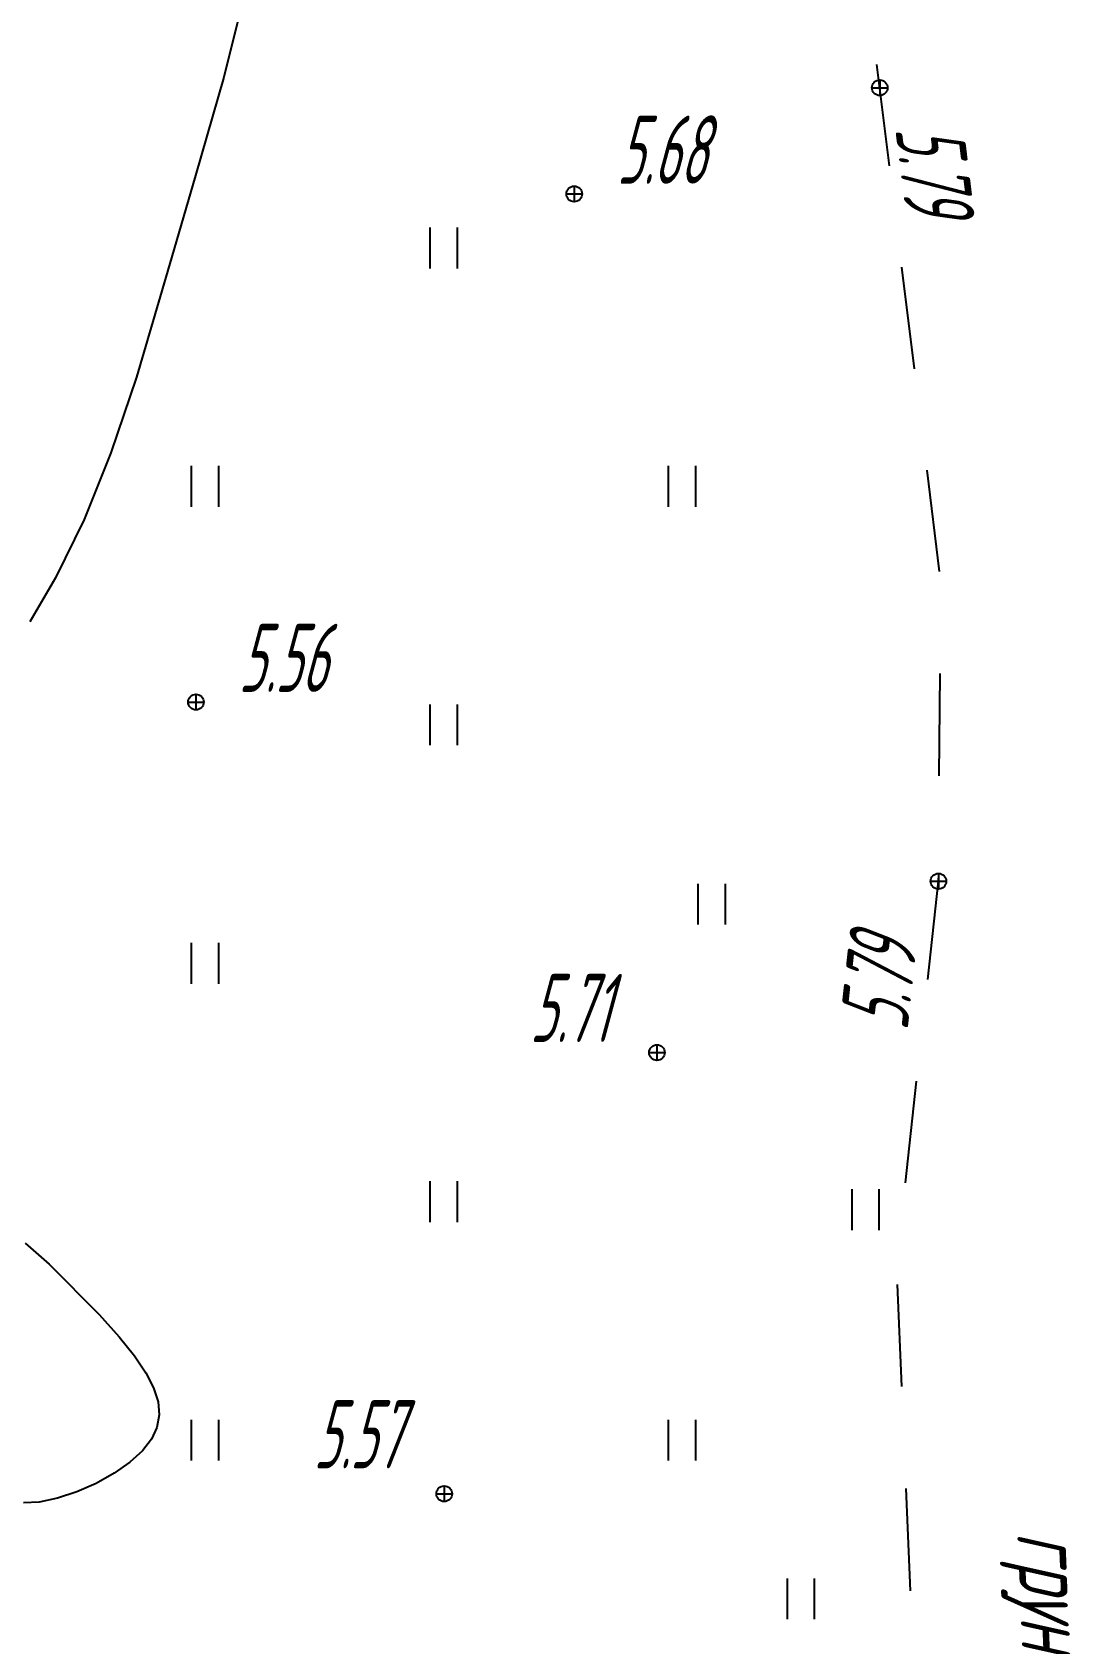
# Model space of a CAD drawing. Extents: x 1233805 to 1234355, y 654698 to 655114.
# Drawn here: x 1234144.34 to 1234159.61, y 654852.1 to 654875.75 of the extents above; entities that cross this region are included whole.
import ezdxf

# ---------------------------------------------------------------- set-up
doc = ezdxf.new("R2010")
doc.units = 0
doc.linetypes.add('ИИDash_15_15', pattern=[3, 1.5, -1.5])
for name, color, linetype, lineweight in [('ИИ_ГОРИЗОНТАЛИ_ОСН', 32, 'Continuous', 25), ('ИИ_ДОРОГИ_АД', 7, 'Continuous', 25), ('ИИ_ОТМЕТКИ', 7, 'Continuous', 25), ('ИИ_УГОДЬЯ', 7, 'Continuous', 25)]:
    doc.layers.add(name, color=color, linetype=linetype, lineweight=lineweight)
doc.styles.add('VNIPISIMPLEXCUR', font='simplex.shx', dxfattribs={"width": 0.8, "oblique": 15})
doc.styles.add('ГОСТ 2.304 КУРСИВ', font='cs_gost2304.shx', dxfattribs={"oblique": 15})

# ---------------------------------------------------------------- blocks, each defined once
blk = doc.blocks.new('ИИ05401')
at = {"color": 0, "linetype": 'Continuous', "lineweight": 25}
for points in [[(-0.4, 1.2), (-0.4, 0)], [(0.4, 1.2), (0.4, 0)]]:
    blk.add_lwpolyline(points, dxfattribs=at)
blk = doc.blocks.new('PICKET')
at = {"color": 0, "linetype": 'Continuous', "lineweight": 25}
for p, q in [((-0.23, 0), (0.23, 0)), ((0, 0.23), (0, -0.23))]:
    blk.add_line(p, q, dxfattribs=at)
blk.add_circle((0, 0), 0.23, dxfattribs=at)
at = {"color": 0, "linetype": 'Continuous', "style": 'VNIPISIMPLEXCUR', "oblique": 15, "width": 0.8}
blk.add_attdef('OTMETKA', (1.25, 0.3), '', height=2, dxfattribs=at)
at = {"color": 8, "linetype": 'Continuous', "style": 'VNIPISIMPLEXCUR', "oblique": 15, "width": 0.8, "flags": 1}
blk.add_attdef('NOMER', (1.25, -2.7), '', height=2, dxfattribs=at)

msp = doc.modelspace()

# ---------------------------------------------------------------- linework, layer by layer
at = {"layer": 'ИИ_ГОРИЗОНТАЛИ_ОСН', "elevation": 5.5, "flags": 128}
for points in [[(1234147.425, 654876.191), (1234147.152, 654875.089), (1234146.735, 654873.646), (1234146.414, 654872.555), (1234146.3, 654872.156), (1234145.867, 654870.687), (1234145.493, 654869.577), (1234145.099, 654868.596), (1234144.682, 654867.74), (1234144.301, 654867.095)], [(1234144.236, 654857.977), (1234144.585, 654857.666), (1234145.32, 654856.93), (1234145.616, 654856.6), (1234145.839, 654856.321), (1234146.006, 654856.074), (1234146.119, 654855.852), (1234146.185, 654855.646), (1234146.201, 654855.454), (1234146.169, 654855.272), (1234146.087, 654855.099), (1234145.954, 654854.929), (1234145.77, 654854.76), (1234145.541, 654854.598), (1234145.278, 654854.45), (1234144.993, 654854.325), (1234144.708, 654854.232), (1234144.441, 654854.176), (1234144.208, 654854.163)]]:
    msp.add_lwpolyline(points, dxfattribs=at)
at = {"layer": 'ИИ_ДОРОГИ_АД', "linetype": 'ИИDash_15_15', "flags": 128}
msp.add_lwpolyline([(1234186.499, 654772.43), (1234185.087, 654775.837), (1234182.653, 654779.993), (1234178.607, 654786.162), (1234174.411, 654792.016), (1234171.249, 654796.889), (1234169.627, 654799.628), (1234166.927, 654805.767), (1234165.406, 654809.475), (1234163.969, 654814.629), (1234161.815, 654824.807), (1234159.735, 654836.277), (1234157.314, 654850.821), (1234157.022, 654857.684), (1234157.635, 654863.288), (1234157.669, 654867.693), (1234155.678, 654883.81), (1234154.898, 654887.395), (1234153.73, 654892.278), (1234151.987, 654901.674), (1234147.064, 654917.772), (1234146.616, 654918.416), (1234145.971, 654918.763)], dxfattribs=at)

# ---------------------------------------------------------------- block references
at = {"layer": 'ИИ_ОТМЕТКИ'}
ref = msp.add_blockref('PICKET', (1234156.774, 654874.936, 5.791), dxfattribs=dict(at, xscale=0.5, yscale=0.5, zscale=0.5))
ref.add_attrib('OTMETKA', '5.79', (1234157, 654874.334, 5.791), dxfattribs={"layer": '0', "color": 0, "linetype": 'Continuous', "height": 1, "rotation": 277.0426, "style": 'ГОСТ 2.304 КУРСИВ', "oblique": 15, "width": 0.65})
ref = msp.add_blockref('PICKET', (1234152.29, 654873.377, 5.676), dxfattribs=dict(at, xscale=0.5, yscale=0.5, zscale=0.5))
ref.add_attrib('OTMETKA', '5.68', (1234152.915, 654873.527, 5.676), dxfattribs={"layer": '0', "color": 0, "linetype": 'Continuous', "height": 1, "style": 'ГОСТ 2.304 КУРСИВ', "oblique": 15, "width": 0.65})
ref = msp.add_blockref('PICKET', (1234146.74, 654865.918, 5.564), dxfattribs=dict(at, xscale=0.5, yscale=0.5, zscale=0.5))
ref.add_attrib('OTMETKA', '5.56', (1234147.365, 654866.068, 5.564), dxfattribs={"layer": '0', "color": 0, "linetype": 'Continuous', "height": 1, "style": 'ГОСТ 2.304 КУРСИВ', "oblique": 15, "width": 0.65})
ref = msp.add_blockref('PICKET', (1234157.635, 654863.288, 5.785), dxfattribs=dict(at, xscale=0.5, yscale=0.5, zscale=0.5))
ref.add_attrib('OTMETKA', '5.79', (1234157.18, 654861.085, 5.785), dxfattribs={"layer": '0', "color": 0, "linetype": 'Continuous', "height": 1, "rotation": 83.7544, "style": 'ГОСТ 2.304 КУРСИВ', "oblique": 15, "width": 0.65})
ref = msp.add_blockref('PICKET', (1234153.505, 654860.773, 5.711), dxfattribs=dict(at, xscale=0.5, yscale=0.5, zscale=0.5))
ref.add_attrib('OTMETKA', '5.71', (1234151.64, 654860.929, 5.711), dxfattribs={"layer": '0', "color": 0, "linetype": 'Continuous', "height": 1, "style": 'ГОСТ 2.304 КУРСИВ', "oblique": 15, "width": 0.65})
ref = msp.add_blockref('PICKET', (1234150.383, 654854.297, 5.572), dxfattribs=dict(at, xscale=0.5, yscale=0.5, zscale=0.5))
ref.add_attrib('OTMETKA', '5.57', (1234148.465, 654854.671, 5.572), dxfattribs={"layer": '0', "color": 0, "linetype": 'Continuous', "height": 1, "style": 'ГОСТ 2.304 КУРСИВ', "oblique": 15, "width": 0.65})
at = {"layer": 'ИИ_УГОДЬЯ', "xscale": 0.5, "yscale": 0.5, "zscale": 0.5}
for p in [(1234150.371, 654872.284), (1234146.871, 654868.784), (1234153.871, 654868.784), (1234150.371, 654865.284), (1234154.305, 654862.652), (1234146.871, 654861.784), (1234150.371, 654858.284), (1234156.562, 654858.166), (1234146.871, 654854.784), (1234153.871, 654854.784), (1234155.613, 654852.455)]:
    msp.add_blockref('ИИ05401', p, dxfattribs=at)

# ---------------------------------------------------------------- texts
at = {"layer": 'ИИ_ДОРОГИ_АД', "style": 'ГОСТ 2.304 КУРСИВ', "oblique": 15, "width": 0.8}
msp.add_text('грунт', height=1, rotation=272.4386, dxfattribs=at).set_placement((1234158.789, 654853.732))

doc.saveas('drawing.dxf')
